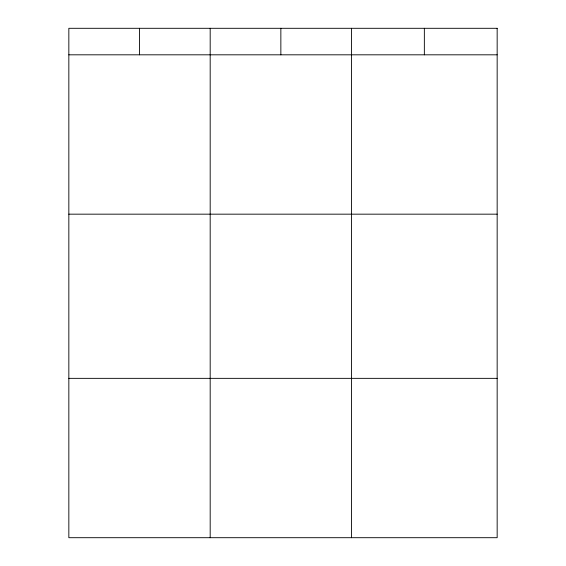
<?xml version="1.0" encoding="UTF-8"?>
<svg xmlns="http://www.w3.org/2000/svg" width="566" height="566" viewBox="0 0 566 566"><rect width="100%" height="100%" fill="white"/><g stroke="black" fill="none" stroke-linecap="round" stroke-linejoin="round"><path stroke-width="0.85" d="M68.84 54.817L497.16 54.817M68.84 214.167L497.16 214.167M68.84 378.35L497.16 378.35M424.351 28.3L424.351 54.817M351.536 28.3L351.536 537.7M280.856 28.3L280.856 54.817M210.184 28.3L210.184 537.7M139.512 28.3L139.512 54.817M497.16 28.3L68.84 28.3L68.84 537.7L497.16 537.7L497.16 28.3"/></g></svg>
